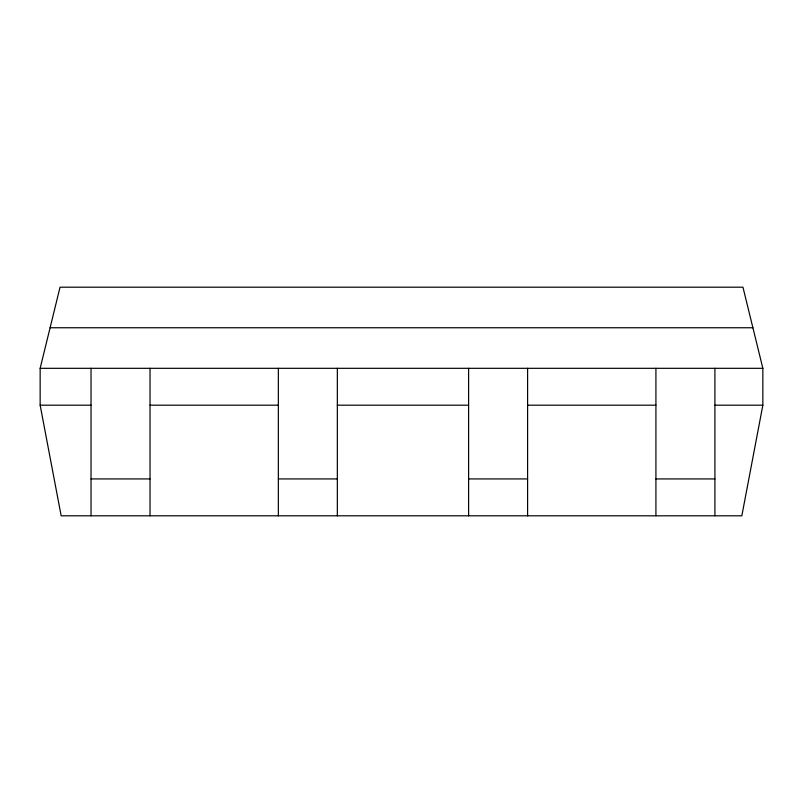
<?xml version="1.0" encoding="UTF-8"?>
<svg xmlns="http://www.w3.org/2000/svg" width="803" height="803" viewBox="0 0 803 803"><rect width="100%" height="100%" fill="white"/><g stroke="black" fill="none" stroke-linecap="round" stroke-linejoin="round"><path stroke-width="1.2" d="M762.85 405.184L741.831 515.807L61.169 515.807L40.15 405.184L40.15 368.316L60.044 287.193L742.956 287.193L762.85 368.316L762.85 405.184L714.911 405.184M50.097 327.754L752.903 327.754M40.15 368.316L762.85 368.316M40.15 405.184L91.03 405.184M150.031 405.184L278.35 405.184M337.34 405.184L468.611 405.184M527.601 405.184L655.921 405.184M91.03 478.929L150.031 478.929M278.35 478.929L337.34 478.929M468.611 478.929L527.601 478.929M655.921 478.929L714.911 478.929M714.911 368.316L714.911 515.807M655.921 368.316L655.921 515.807M527.601 368.316L527.601 515.807M468.611 368.316L468.611 515.807M337.34 368.316L337.34 515.807M278.35 368.316L278.35 515.807M150.031 368.316L150.031 515.807M91.03 368.316L91.03 515.807"/></g></svg>
